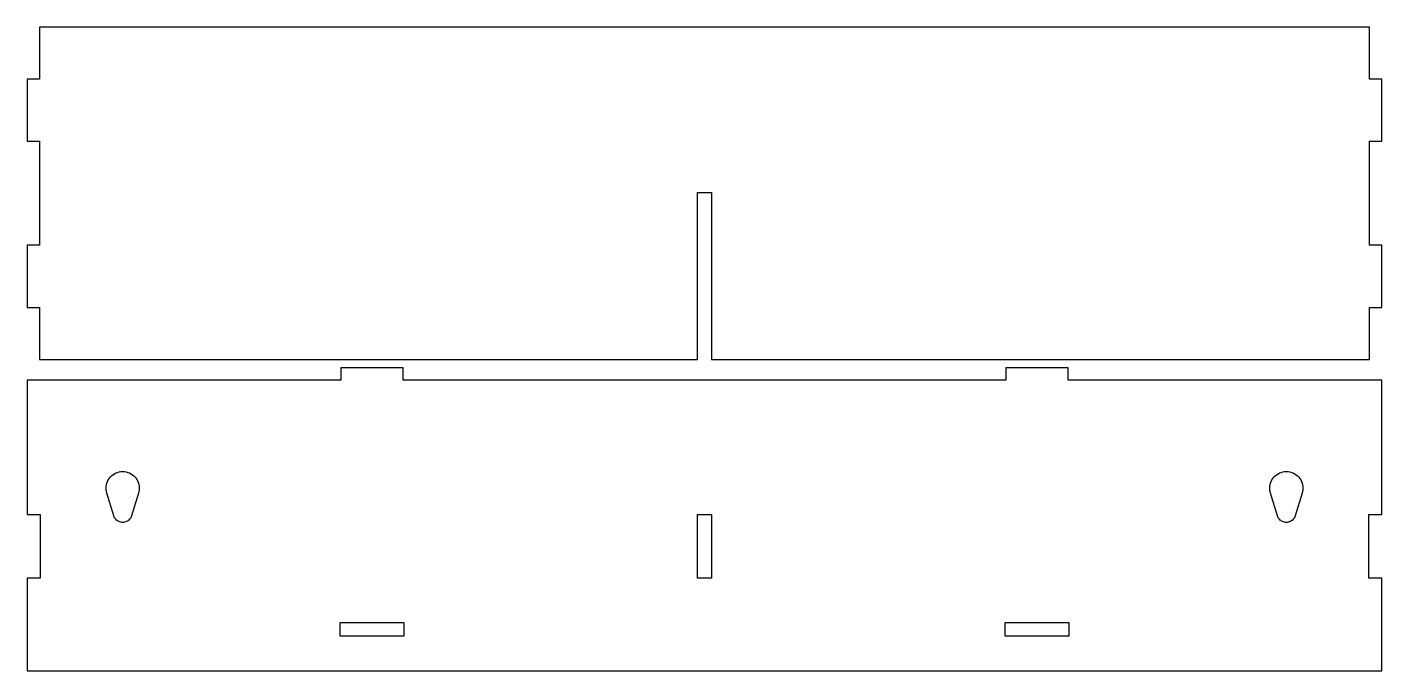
# Model space of a CAD drawing. Header units: metres. Extents: x 10 to 591, y 10 to 363.
# Drawn here: x 10 to 336, y 10 to 165 of the extents above; entities that cross this region are included whole.
import ezdxf

# ---------------------------------------------------------------- set-up
doc = ezdxf.new("R2010")
doc.units = ezdxf.units.M

msp = doc.modelspace()

# ---------------------------------------------------------------- linework, layer by layer
for p, q in [((333, 165), (13, 165)), ((13, 165), (13, 152.5)), ((333, 152.5), (333, 165)), ((13, 152.5), (10, 152.5)), ((10, 152.5), (10, 137.5)), ((336, 152.5), (333, 152.5)), ((336, 137.5), (336, 152.5)), ((10, 137.5), (13, 137.5)), ((13, 137.5), (13, 112.5)), ((333, 112.5), (333, 137.5)), ((333, 137.5), (336, 137.5)), ((171.35, 125.15), (174.65, 125.15)), ((171.35, 85), (171.35, 125.15)), ((174.65, 125.15), (174.65, 85)), ((13, 112.5), (10, 112.5)), ((10, 112.5), (10, 97.5)), ((336, 112.5), (333, 112.5)), ((336, 97.5), (336, 112.5)), ((10, 97.5), (13, 97.5)), ((13, 97.5), (13, 85)), ((333, 85), (333, 97.5)), ((333, 97.5), (336, 97.5)), ((13, 85), (171.35, 85)), ((174.65, 85), (333, 85)), ((100.5, 83), (85.5, 83)), ((85.5, 83), (85.5, 80)), ((100.5, 80), (100.5, 83)), ((260.5, 83), (245.5, 83)), ((245.5, 83), (245.5, 80)), ((260.5, 80), (260.5, 83)), ((85.5, 80), (10, 80)), ((10, 80), (10, 47.65)), ((245.5, 80), (100.5, 80)), ((336, 80), (260.5, 80)), ((336, 47.65), (336, 80)), ((29.1958, 55.2361), (29.3458, 55.6269)), ((29.3458, 55.6269), (29.5359, 56)), ((29.5359, 56), (29.7639, 56.3511)), ((29.7639, 56.3511), (30.0274, 56.6765)), ((30.0274, 56.6765), (30.3235, 56.9726)), ((30.3235, 56.9726), (30.6489, 57.2361)), ((30.6489, 57.2361), (31, 57.4641)), ((31, 57.4641), (31.3731, 57.6542)), ((31.3731, 57.6542), (31.7639, 57.8042)), ((31.7639, 57.8042), (32.1684, 57.9126)), ((32.1684, 57.9126), (32.5819, 57.9781)), ((32.5819, 57.9781), (33, 58)), ((33, 58), (33.4181, 57.9781)), ((33.4181, 57.9781), (33.8316, 57.9126)), ((33.8316, 57.9126), (34.2361, 57.8042)), ((34.2361, 57.8042), (34.627, 57.6542)), ((34.627, 57.6542), (35, 57.4641)), ((35, 57.4641), (35.3512, 57.2361)), ((35.3512, 57.2361), (35.6765, 56.9726)), ((35.6765, 56.9726), (35.9726, 56.6765)), ((35.9726, 56.6765), (36.2361, 56.3511)), ((36.2361, 56.3511), (36.4641, 56)), ((36.4641, 56), (36.6542, 55.6269)), ((36.6542, 55.6269), (36.8042, 55.2361)), ((309.196, 55.2361), (309.346, 55.6269)), ((309.346, 55.6269), (309.536, 56)), ((309.536, 56), (309.764, 56.3511)), ((309.764, 56.3511), (310.027, 56.6765)), ((310.027, 56.6765), (310.323, 56.9726)), ((310.323, 56.9726), (310.649, 57.2361)), ((310.649, 57.2361), (311, 57.4641)), ((311, 57.4641), (311.373, 57.6542)), ((311.373, 57.6542), (311.764, 57.8042)), ((311.764, 57.8042), (312.168, 57.9126)), ((312.168, 57.9126), (312.582, 57.9781)), ((312.582, 57.9781), (313, 58)), ((313, 58), (313.418, 57.9781)), ((313.418, 57.9781), (313.832, 57.9126)), ((313.832, 57.9126), (314.236, 57.8042)), ((314.236, 57.8042), (314.627, 57.6542)), ((314.627, 57.6542), (315, 57.4641)), ((315, 57.4641), (315.351, 57.2361)), ((315.351, 57.2361), (315.677, 56.9726)), ((315.677, 56.9726), (315.973, 56.6765)), ((315.973, 56.6765), (316.236, 56.3511)), ((316.236, 56.3511), (316.464, 56)), ((316.464, 56), (316.654, 55.6269)), ((316.654, 55.6269), (316.804, 55.2361)), ((29, 54), (29.0219, 54.4181)), ((29.0219, 53.5819), (29, 54)), ((29.0219, 54.4181), (29.0874, 54.8316)), ((29.0874, 53.1684), (29.0219, 53.5819)), ((29.0874, 54.8316), (29.1958, 55.2361)), ((29.1958, 52.7639), (29.0874, 53.1684)), ((30.8601, 47.3047), (29.1958, 52.7639)), ((36.8042, 52.7639), (35.1399, 47.3047)), ((36.8042, 55.2361), (36.9126, 54.8316)), ((36.9126, 53.1684), (36.8042, 52.7639)), ((36.9126, 54.8316), (36.9781, 54.4181)), ((36.9781, 53.5819), (36.9126, 53.1684)), ((36.9781, 54.4181), (37, 54)), ((37, 54), (36.9781, 53.5819)), ((309, 54), (309.022, 54.4181)), ((309.022, 53.5819), (309, 54)), ((309.022, 54.4181), (309.087, 54.8316)), ((309.087, 53.1684), (309.022, 53.5819)), ((309.087, 54.8316), (309.196, 55.2361)), ((309.196, 52.7639), (309.087, 53.1684)), ((310.86, 47.3047), (309.196, 52.7639)), ((316.804, 52.7639), (315.14, 47.3047)), ((316.804, 55.2361), (316.913, 54.8316)), ((316.913, 53.1684), (316.804, 52.7639)), ((316.913, 54.8316), (316.978, 54.4181)), ((316.978, 53.5819), (316.913, 53.1684)), ((316.978, 54.4181), (317, 54)), ((317, 54), (316.978, 53.5819)), ((10, 47.65), (13.15, 47.65)), ((13.15, 47.65), (13.15, 32.35)), ((30.9445, 47.0848), (30.8601, 47.3047)), ((31.0515, 46.875), (30.9445, 47.0848)), ((31.1797, 46.6775), (31.0515, 46.875)), ((31.3279, 46.4944), (31.1797, 46.6775)), ((31.4945, 46.3279), (31.3279, 46.4944)), ((31.6775, 46.1797), (31.4945, 46.3279)), ((31.875, 46.0514), (31.6775, 46.1797)), ((32.0849, 45.9445), (31.875, 46.0514)), ((32.3047, 45.8601), (32.0849, 45.9445)), ((32.5322, 45.7992), (32.3047, 45.8601)), ((32.7648, 45.7623), (32.5322, 45.7992)), ((33, 45.75), (32.7648, 45.7623)), ((33.2352, 45.7623), (33, 45.75)), ((33.4678, 45.7992), (33.2352, 45.7623)), ((33.6953, 45.8601), (33.4678, 45.7992)), ((33.9152, 45.9445), (33.6953, 45.8601)), ((34.125, 46.0514), (33.9152, 45.9445)), ((34.3225, 46.1797), (34.125, 46.0514)), ((34.5056, 46.3279), (34.3225, 46.1797)), ((34.6721, 46.4944), (34.5056, 46.3279)), ((34.8203, 46.6775), (34.6721, 46.4944)), ((34.9486, 46.875), (34.8203, 46.6775)), ((35.0555, 47.0848), (34.9486, 46.875)), ((35.1399, 47.3047), (35.0555, 47.0848)), ((171.35, 32.35), (171.35, 47.65)), ((171.35, 47.65), (174.65, 47.65)), ((174.65, 47.65), (174.65, 32.35)), ((310.945, 47.0848), (310.86, 47.3047)), ((311.051, 46.875), (310.945, 47.0848)), ((311.18, 46.6775), (311.051, 46.875)), ((311.328, 46.4944), (311.18, 46.6775)), ((311.494, 46.3279), (311.328, 46.4944)), ((311.677, 46.1797), (311.494, 46.3279)), ((311.875, 46.0514), (311.677, 46.1797)), ((312.085, 45.9445), (311.875, 46.0514)), ((312.305, 45.8601), (312.085, 45.9445)), ((312.532, 45.7992), (312.305, 45.8601)), ((312.765, 45.7623), (312.532, 45.7992)), ((313, 45.75), (312.765, 45.7623)), ((313.235, 45.7623), (313, 45.75)), ((313.468, 45.7992), (313.235, 45.7623)), ((313.695, 45.8601), (313.468, 45.7992)), ((313.915, 45.9445), (313.695, 45.8601)), ((314.125, 46.0514), (313.915, 45.9445)), ((314.323, 46.1797), (314.125, 46.0514)), ((314.506, 46.3279), (314.323, 46.1797)), ((314.672, 46.4944), (314.506, 46.3279)), ((314.82, 46.6775), (314.672, 46.4944)), ((314.949, 46.875), (314.82, 46.6775)), ((315.055, 47.0848), (314.949, 46.875)), ((315.14, 47.3047), (315.055, 47.0848)), ((332.85, 32.35), (332.85, 47.65)), ((332.85, 47.65), (336, 47.65)), ((13.15, 32.35), (10, 32.35)), ((10, 32.35), (10, 10)), ((174.65, 32.35), (171.35, 32.35)), ((336, 32.35), (332.85, 32.35)), ((336, 10), (336, 32.35)), ((85.35, 18.35), (85.35, 21.65)), ((85.35, 21.65), (100.65, 21.65)), ((100.65, 21.65), (100.65, 18.35)), ((245.35, 18.35), (245.35, 21.65)), ((245.35, 21.65), (260.65, 21.65)), ((260.65, 21.65), (260.65, 18.35)), ((100.65, 18.35), (85.35, 18.35)), ((260.65, 18.35), (245.35, 18.35)), ((10, 10), (336, 10))]:
    msp.add_line(p, q)

doc.saveas('drawing.dxf')
